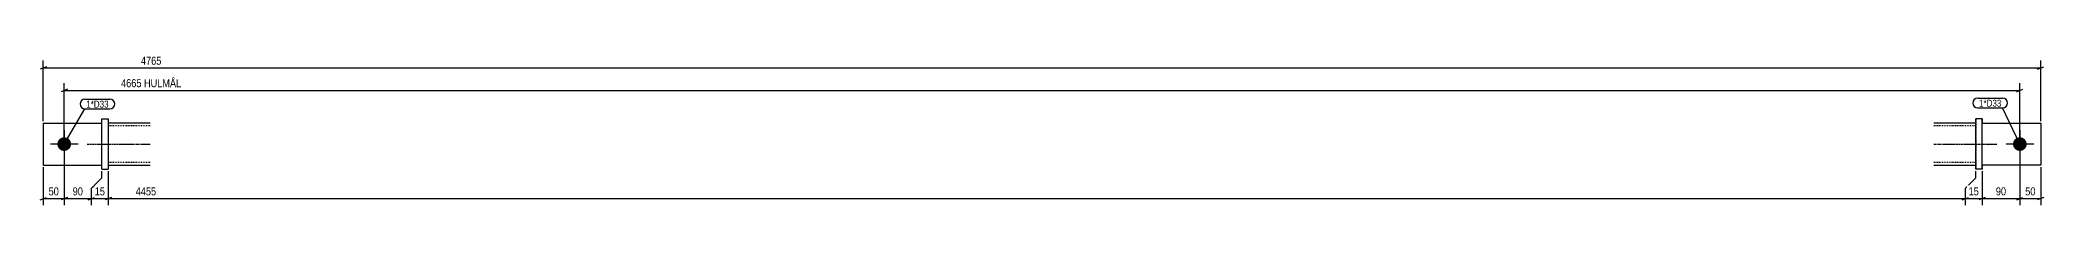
# Model space of a CAD drawing. Header units: millimetres. Extents: x 12 to 15209, y 12 to 372.
# Drawn here: x 10429 to 15209, y 12 to 372 of the extents above; entities that cross this region are included whole.
import ezdxf

# ---------------------------------------------------------------- set-up
doc = ezdxf.new("R2010")
doc.units = ezdxf.units.MM
doc.linetypes.add('DXK_LINE_DOT2', pattern=[3.9198, 1.9599, -1.9599])
doc.linetypes.add('DXK_LINE_DOT3', pattern=[5.9187, 2.979, -0.9799, 0.9799, -0.9799])
for name, color, linetype in [('MÅLSÆTNING', 7, 'Continuous'), ('STÅL', 7, 'Continuous'), ('TEKST', 7, 'Continuous')]:
    doc.layers.add(name, color=color, linetype=linetype)
doc.styles.add('Arial Narrow', font='ARIALN.TTF', dxfattribs={"height": 0.2})

msp = doc.modelspace()

# ---------------------------------------------------------------- hatches: boundary and pattern name
at = {"layer": 'STÅL', "linetype": 'Continuous'}
for points in [[(10486.7, 141.8, -1), (10486.7, 174.8, -1)], [(15151.7, 141.8, -1), (15151.7, 174.8, -1)]]:
    msp.add_hatch(color=96, dxfattribs=at).paths.add_polyline_path(points)

# ---------------------------------------------------------------- linework, layer by layer
at = {"layer": 'MÅLSÆTNING', "color": 7, "linetype": 'Continuous'}
for p, q in [((10444.2, 343.3), (10429.2, 337.3)), ((10436.7, 213.3), (10436.7, 358)), ((15194.2, 337.3), (15209.2, 343.3)), ((15201.7, 213.3), (15201.7, 358)), ((10494.2, 289.5), (10479.2, 283.5)), ((10486.7, 163.3), (10486.7, 304.3)), ((15144.2, 283.5), (15159.2, 289.5)), ((15151.7, 163.3), (15151.7, 304.3)), ((10486.7, 286.5), (15151.7, 286.5)), ((10486.7, 153.3), (10486.7, 12)), ((15151.7, 153.3), (15151.7, 12)), ((10436.7, 103.3), (10436.7, 12)), ((15201.7, 103.3), (15201.7, 12)), ((10551.7, 53), (10576.7, 78)), ((10551.7, 12), (10551.7, 53)), ((10576.7, 78), (10576.7, 93.3)), ((10591.7, 93.3), (10591.7, 12)), ((10591.7, 93.3), (10591.7, 12)), ((15021.7, 53), (15046.7, 78)), ((15021.7, 53), (15046.7, 78)), ((15021.7, 12), (15021.7, 53)), ((15021.7, 12), (15021.7, 53)), ((15046.7, 78), (15046.7, 93.3)), ((15046.7, 78), (15046.7, 93.3)), ((15061.7, 93.3), (15061.7, 12)), ((15061.7, 93.3), (15061.7, 12)), ((10429.2, 25), (10444.2, 31)), ((10494.2, 31), (10479.2, 25)), ((10544.2, 25), (10559.2, 31)), ((10551.7, 28), (10591.7, 28)), ((10599.2, 31), (10584.2, 25)), ((10599.2, 31), (10584.2, 25)), ((10591.7, 28), (15021.7, 28)), ((15014.2, 25), (15029.2, 31)), ((15014.2, 25), (15029.2, 31)), ((15021.7, 28), (15061.7, 28)), ((15069.2, 31), (15054.2, 25)), ((15144.2, 25), (15159.2, 31)), ((15151.7, 28), (15201.7, 28)), ((15209.2, 31), (15194.2, 25))]:
    msp.add_line(p, q, dxfattribs=at)
at = {"layer": 'STÅL', "color": 2, "linetype": 'Continuous'}
for p, q in [((10436.7, 208.3), (10436.7, 108.3)), ((10436.7, 208.3), (10576.7, 208.3)), ((10576.7, 98.3), (10576.7, 218.3)), ((10576.7, 218.3), (10591.7, 218.3)), ((10591.7, 218.3), (10591.7, 98.3)), ((10691.7, 208.3), (10591.7, 208.3)), ((15046.7, 208.3), (14946.7, 208.3)), ((15061.7, 218.3), (15046.7, 218.3)), ((15046.7, 98.3), (15046.7, 218.3)), ((15061.7, 98.3), (15061.7, 218.3)), ((15061.7, 208.3), (15201.7, 208.3)), ((15201.7, 208.3), (15201.7, 108.3)), ((10436.7, 108.3), (10576.7, 108.3)), ((10576.7, 98.3), (10591.7, 98.3)), ((10591.7, 108.3), (10691.7, 108.3)), ((14946.7, 108.3), (15046.7, 108.3)), ((15061.7, 98.3), (15046.7, 98.3)), ((15201.7, 108.3), (15061.7, 108.3))]:
    msp.add_line(p, q, dxfattribs=at)
at = {"layer": 'STÅL', "color": 96, "linetype": 'Continuous'}
for p, q in [((10486.7, 191.3), (10486.7, 125.3)), ((15151.7, 191.3), (15151.7, 125.3)), ((10519.7, 158.3), (10453.7, 158.3)), ((15184.7, 158.3), (15118.7, 158.3))]:
    msp.add_line(p, q, dxfattribs=at)
at = {"layer": 'STÅL', "color": 7, "linetype": 'DXK_LINE_DOT2'}
for p, q in [((10576.7, 108.3), (10576.7, 208.3)), ((10591.7, 208.3), (10591.7, 108.3)), ((10691.7, 202.3), (10591.7, 202.3)), ((15046.7, 202.3), (14946.7, 202.3)), ((15046.7, 218.3), (15046.7, 98.3)), ((15061.7, 218.3), (15061.7, 208.3)), ((15061.7, 108.3), (15061.7, 208.3)), ((10691.7, 114.3), (10591.7, 114.3)), ((15046.7, 114.3), (14946.7, 114.3)), ((15061.7, 108.3), (15061.7, 98.3))]:
    msp.add_line(p, q, dxfattribs=at)
at = {"layer": 'STÅL', "color": 7, "linetype": 'DXK_LINE_DOT3'}
for p, q in [((10541.7, 158.3), (10691.7, 158.3)), ((14946.7, 158.3), (15096.7, 158.3))]:
    msp.add_line(p, q, dxfattribs=at)

# ---------------------------------------------------------------- next in the draw order: wipeouts: each hides what was drawn before it
at = {"color": 0}
for points, layer in [([(15020, 290.3), (15020, 318.3), (10618.3, 318.3), (10618.3, 290.3)], 'MÅLSÆTNING'), ([(10587.8, 31.7), (10587.8, 59.7), (10555.5, 59.7), (10555.5, 31.7)], 'MÅLSÆTNING'), ([(14960, 31.7), (14960, 59.7), (10653.3, 59.7), (10653.3, 31.7)], 'MÅLSÆTNING'), ([(15192.8, 31.7), (15192.8, 59.7), (15160.5, 59.7), (15160.5, 31.7)], 'MÅLSÆTNING'), ([(10592.6, 245.4), (10592.6, 262.9), (10539.3, 262.9), (10539.3, 245.4)], 'TEKST'), ([(15107.7, 247.7), (15107.7, 265.2), (15054.4, 265.2), (15054.4, 247.7)], 'TEKST')]:
    msp.add_wipeout(points, dxfattribs=at).dxf.layer = layer

# ---------------------------------------------------------------- next in the draw order: linework, layer by layer
at = {"layer": 'MÅLSÆTNING', "color": 7, "linetype": 'Continuous'}
for p, q in [((10436.7, 340.3), (15201.7, 340.3)), ((15151.7, 153.3), (15151.7, 12)), ((10551.7, 53), (10576.7, 78)), ((10551.7, 12), (10551.7, 53)), ((10576.7, 78), (10576.7, 93.3)), ((10486.7, 28), (10551.7, 28)), ((10544.2, 25), (10559.2, 31)), ((15061.7, 28), (15151.7, 28)), ((15144.2, 25), (15159.2, 31))]:
    msp.add_line(p, q, dxfattribs=at)

# ---------------------------------------------------------------- next in the draw order: texts
at = {"layer": 'MÅLSÆTNING', "color": 3, "style": 'Arial Narrow'}
for s, height, p in [('4665 HULMÅL', 19.089, (10622.3, 294.3)), ('15', 19.09, (10559.5, 35.8)), ('4455', 19.09, (10657.3, 35.8)), ('50', 19.09, (15164.5, 35.8))]:
    msp.add_text(s, height=height, dxfattribs=at).set_placement(p)

# ---------------------------------------------------------------- next in the draw order: wipeouts: each hides what was drawn before it
at = {"color": 0}
for points in [[(10592.6, 245.4), (10592.6, 262.9), (10539.3, 262.9), (10539.3, 245.4)], [(15107.7, 247.7), (15107.7, 265.2), (15054.4, 265.2), (15054.4, 247.7)]]:
    msp.add_wipeout(points, dxfattribs=at).dxf.layer = 'TEKST'

# ---------------------------------------------------------------- next in the draw order: linework, layer by layer
at = {"layer": 'TEKST', "color": 7, "linetype": 'Continuous'}
for p, q in [((10486.7, 158.3), (10536.3, 242.4)), ((10536.3, 265.9), (10595.6, 265.9)), ((10536.3, 242.4), (10595.6, 242.4)), ((15051.4, 268.2), (15110.7, 268.2)), ((15051.4, 244.7), (15110.7, 244.7)), ((15151.7, 158.3), (15110.7, 244.7))]:
    msp.add_line(p, q, dxfattribs=at)
for centre, radius, start, end in [((10536.3, 254.2), 11.7, 90, 270), ((10595.6, 254.2), 11.7, 270, 90), ((15051.4, 256.5), 11.8, 90, 270), ((15110.7, 256.5), 11.7, 270, 90)]:
    msp.add_arc(centre, radius, start, end, dxfattribs=at)

# ---------------------------------------------------------------- next in the draw order: texts
at = {"layer": 'TEKST', "color": 3, "style": 'Arial Narrow'}
for p in [(10539.3, 245.4), (15054.4, 247.7)]:
    msp.add_text('1*D33', height=16.7, dxfattribs=at).set_placement(p)

# ---------------------------------------------------------------- next in the draw order: wipeouts: each hides what was drawn before it
at = {"color": 0}
for points in [[(14972.5, 344), (14972.5, 372), (10665.8, 372), (10665.8, 344)], [(10535.3, 31.7), (10535.3, 59.7), (10503, 59.7), (10503, 31.7)], [(15122.8, 31.7), (15122.8, 59.7), (15090.5, 59.7), (15090.5, 31.7)]]:
    msp.add_wipeout(points, dxfattribs=at).dxf.layer = 'MÅLSÆTNING'

# ---------------------------------------------------------------- next in the draw order: linework, layer by layer
at = {"layer": 'MÅLSÆTNING', "color": 7, "linetype": 'Continuous'}
for p, q in [((10486.7, 153.3), (10486.7, 12)), ((10436.7, 28), (10486.7, 28)), ((10494.2, 31), (10479.2, 25)), ((15069.2, 31), (15054.2, 25))]:
    msp.add_line(p, q, dxfattribs=at)

# ---------------------------------------------------------------- next in the draw order: texts
at = {"layer": 'MÅLSÆTNING', "color": 3, "style": 'Arial Narrow'}
for s, p in [('4765', (10669.8, 348)), ('90', (10507, 35.8)), ('90', (15094.5, 35.8))]:
    msp.add_text(s, height=19.09, dxfattribs=at).set_placement(p)

# ---------------------------------------------------------------- next in the draw order: wipeouts: each hides what was drawn before it
at = {"color": 0}
for points in [[(10477.8, 31.7), (10477.8, 59.7), (10445.5, 59.7), (10445.5, 31.7)], [(15057.8, 31.7), (15057.8, 59.7), (15025.5, 59.7), (15025.5, 31.7)]]:
    msp.add_wipeout(points, dxfattribs=at).dxf.layer = 'MÅLSÆTNING'

# ---------------------------------------------------------------- next in the draw order: texts
at = {"layer": 'MÅLSÆTNING', "color": 3, "style": 'Arial Narrow'}
for s, p in [('50', (10449.5, 35.8)), ('15', (15029.5, 35.8))]:
    msp.add_text(s, height=19.09, dxfattribs=at).set_placement(p)

doc.saveas('drawing.dxf')
